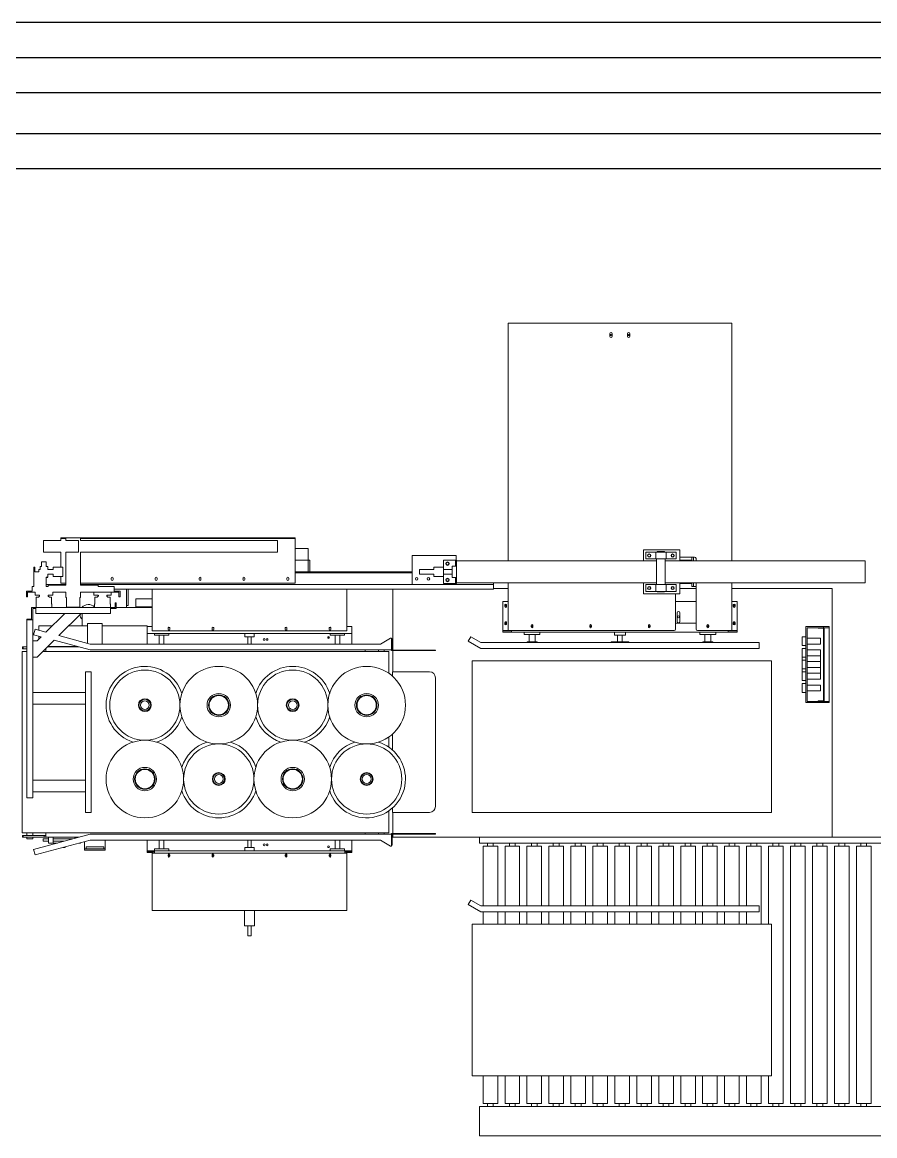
# Model space of a CAD drawing. Header units: inches. Extents: x -26985 to 86262, y -10753 to 149570.
# Drawn here: x 5289 to 8200, y 135852 to 139657 of the extents above; entities that cross this region are included whole.
import ezdxf

# ---------------------------------------------------------------- set-up
doc = ezdxf.new("R2010")
doc.units = ezdxf.units.IN
doc.header["$MEASUREMENT"] = 0

msp = doc.modelspace()

# ---------------------------------------------------------------- linework, layer by layer
at = {"color": 0, "linetype": 'Continuous', "lineweight": -3}
for p, q in [((-9688.6, 139656.9), (73931.4, 139656.9)), ((-9568.6, 139416.9), (73931.4, 139416.9)), ((-9568.6, 139276.9), (73931.4, 139276.9))]:
    msp.add_line(p, q, dxfattribs=at)
at = {"color": 1, "linetype": 'Continuous', "lineweight": -3}
for p, q in [((-9568.6, 139536.9), (73931.4, 139536.9)), ((-9568.6, 139156.9), (73931.4, 139156.9))]:
    msp.add_line(p, q, dxfattribs=at)
at = {"color": 0, "linetype": 'Continuous', "lineweight": 0}
for p, q in [((6948.4, 138628.3), (6948.4, 137816.8)), ((6948.4, 138628.3), (7712.4, 138628.3)), ((7712.4, 137816.8), (7712.4, 138628.3)), ((7296.4, 138583.3), (7296.4, 138593.3)), ((7304.4, 138593.3), (7304.4, 138583.3)), ((7356.4, 138583.3), (7356.4, 138593.3)), ((7364.4, 138593.3), (7364.4, 138583.3)), ((5361.4, 137886.3), (5361.4, 137846.3)), ((5421.4, 137886.3), (5361.4, 137886.3)), ((5421.4, 137895.3), (5438.4, 137895.3)), ((5421.4, 137895.3), (5421.4, 137893.3)), ((5421.4, 137893.3), (5438.4, 137893.3)), ((5421.4, 137886.3), (5421.4, 137893.3)), ((5438.4, 137886.3), (5438.4, 137895.3)), ((5438.4, 137895.3), (5488.4, 137895.3)), ((5481.4, 137886.3), (5438.4, 137886.3)), ((5481.4, 137846.3), (5481.4, 137886.3)), ((5488.4, 137895.3), (5488.4, 137886.3)), ((5488.4, 137895.3), (6221.4, 137895.3)), ((5488.4, 137893.3), (6221.4, 137893.3)), ((6161.4, 137886.3), (5488.4, 137886.3)), ((6161.4, 137846.3), (6161.4, 137886.3)), ((6221.4, 137893.3), (6221.4, 137895.3)), ((6221.4, 137893.3), (6221.4, 137740.3)), ((5421.4, 137846.3), (5361.4, 137846.3)), ((5421.4, 137795.3), (5421.4, 137846.3)), ((5438.4, 137733), (5438.4, 137846.3)), ((5481.4, 137846.3), (5438.4, 137846.3)), ((6161.4, 137846.3), (5488.4, 137846.3)), ((5488.4, 137846.3), (5488.4, 137733)), ((6265.4, 137859.3), (6221.4, 137859.3)), ((6265.4, 137859.3), (6265.4, 137819.3)), ((7410.4, 137816.8), (7410.4, 137854.3)), ((7410.4, 137854.3), (7535.4, 137854.3)), ((7418.9, 137823.3), (7418.9, 137846.3)), ((7418.9, 137846.3), (7452.9, 137846.3)), ((7452.9, 137846.3), (7487.9, 137846.3)), ((7452.9, 137846.3), (7452.9, 137823.3)), ((7457.9, 137848.3), (7482.9, 137848.3)), ((7457.9, 137848.3), (7457.9, 137846.3)), ((7482.9, 137848.3), (7482.9, 137846.3)), ((7487.9, 137846.3), (7521.9, 137846.3)), ((7487.9, 137846.3), (7487.9, 137823.3)), ((7521.9, 137846.3), (7521.9, 137823.3)), ((7535.4, 137816.8), (7535.4, 137854.3)), ((5355.4, 137813.3), (5371.4, 137813.3)), ((5355.4, 137797.3), (5355.4, 137813.3)), ((5371.4, 137797.3), (5371.4, 137813.3)), ((6221.4, 137819.3), (6265.4, 137819.3)), ((6265.4, 137819.3), (6265.4, 137779.3)), ((6271.4, 137819.3), (6265.4, 137819.3)), ((6271.4, 137819.3), (6271.4, 137779.3)), ((6621.4, 137735.3), (6621.4, 137835.3)), ((6621.4, 137835.3), (6771.4, 137835.3)), ((6728.4, 137819.3), (6769.4, 137819.3)), ((6728.4, 137787.3), (6728.4, 137819.3)), ((6769.4, 137819.3), (6772.4, 137819.3)), ((6769.4, 137819.3), (6769.4, 137798.3)), ((6771.4, 137835.3), (6771.4, 137819.3)), ((6772.4, 137816.8), (6772.4, 137819.3)), ((6772.4, 137816.8), (7455.4, 137816.8)), ((6772.4, 137816.8), (6772.4, 137741.8)), ((7452.9, 137823.3), (7418.9, 137823.3)), ((7452.9, 137823.3), (7455.4, 137823.3)), ((7455.4, 137823.3), (7485.4, 137823.3)), ((7455.4, 137735.3), (7455.4, 137823.3)), ((7485.4, 137823.3), (7485.4, 137735.3)), ((7485.4, 137823.3), (7487.9, 137823.3)), ((7485.4, 137816.8), (8168.4, 137816.8)), ((7521.9, 137823.3), (7487.9, 137823.3)), ((7535.4, 137829.3), (7585.4, 137829.3)), ((7535.4, 137819.3), (7575.4, 137819.3)), ((7575.4, 137819.3), (7575.4, 137829.3)), ((7575.4, 137819.3), (7575.4, 137816.8)), ((7581.4, 137829.3), (7581.4, 137819.3)), ((7581.4, 137816.8), (7581.4, 137819.3)), ((7590.4, 137824.3), (7590.4, 137816.8)), ((8168.4, 137741.8), (8168.4, 137816.8)), ((5328.4, 137795.3), (5332.4, 137795.3)), ((5328.4, 137795.3), (5328.4, 137775.3)), ((5328.4, 137775.3), (5328.4, 137735.3)), ((5332.4, 137795.3), (5332.4, 137779.3)), ((5332.4, 137779.3), (5345.4, 137779.3)), ((5350.4, 137787.3), (5345.4, 137787.3)), ((5345.4, 137779.3), (5345.4, 137787.3)), ((5350.4, 137797.3), (5355.4, 137797.3)), ((5350.4, 137787.3), (5350.4, 137797.3)), ((5371.4, 137797.3), (5376.4, 137797.3)), ((5376.4, 137787.3), (5376.4, 137797.3)), ((5395.4, 137787.3), (5376.4, 137787.3)), ((5376.4, 137761.3), (5376.4, 137771.3)), ((5376.4, 137771.3), (5395.4, 137771.3)), ((5395.4, 137787.3), (5395.4, 137795.3)), ((5427.4, 137795.3), (5395.4, 137795.3)), ((5395.4, 137763.3), (5395.4, 137771.3)), ((5427.4, 137795.3), (5427.4, 137779.3)), ((5427.4, 137779.3), (5427.4, 137763.3)), ((6265.4, 137779.3), (6221.4, 137779.3)), ((6221.4, 137779.3), (6621.4, 137779.3)), ((6621.4, 137775.3), (6221.4, 137775.3)), ((6221.4, 137775.3), (6621.4, 137775.3)), ((6695.4, 137787.3), (6645.4, 137787.3)), ((6645.4, 137771.3), (6645.4, 137787.3)), ((6645.4, 137771.3), (6695.4, 137771.3)), ((6695.4, 137787.3), (6695.4, 137795.3)), ((6727.4, 137795.3), (6695.4, 137795.3)), ((6695.4, 137763.3), (6695.4, 137771.3)), ((6727.4, 137795.3), (6727.4, 137779.3)), ((6757.4, 137787.3), (6727.4, 137787.3)), ((6727.4, 137779.3), (6727.4, 137763.3)), ((6757.4, 137771.3), (6727.4, 137771.3)), ((6728.4, 137739.3), (6728.4, 137771.3)), ((6757.4, 137779.3), (6757.4, 137798.3)), ((6772.4, 137798.3), (6757.4, 137798.3)), ((6757.4, 137760.3), (6757.4, 137779.3)), ((5323.4, 137713.3), (5323.4, 137729.3)), ((5323.4, 137729.3), (5328.4, 137729.3)), ((5328.4, 137735.3), (5328.4, 137729.3)), ((5371.4, 137729.3), (5371.4, 137761.3)), ((5371.4, 137735.3), (5438.4, 137735.3)), ((5371.4, 137729.3), (5377.7, 137729.3)), ((5377.7, 137733), (5438.4, 137733)), ((5377.7, 137733), (5377.7, 137729.3)), ((5427.4, 137763.3), (5395.4, 137763.3)), ((5421.4, 137740.3), (5421.4, 137763.3)), ((5438.4, 137740.3), (5421.4, 137740.3)), ((6221.4, 137740.3), (5488.4, 137740.3)), ((5488.4, 137735.3), (6621.4, 137735.3)), ((5488.4, 137733), (5549.1, 137733)), ((5549.1, 137729.3), (5549.1, 137733)), ((5549.1, 137729.3), (5603.4, 137729.3)), ((5593.2, 137752.8), (5593.2, 137757.8)), ((5599.7, 137757.8), (5599.7, 137752.8)), ((5603.4, 137729.3), (5603.4, 137709.3)), ((5743.2, 137752.8), (5743.2, 137757.8)), ((5749.7, 137757.8), (5749.7, 137752.8)), ((5893.2, 137752.8), (5893.2, 137757.8)), ((5899.7, 137757.8), (5899.7, 137752.8)), ((6043.2, 137752.8), (6043.2, 137757.8)), ((6049.7, 137757.8), (6049.7, 137752.8)), ((6193.2, 137752.8), (6193.2, 137757.8)), ((6199.7, 137757.8), (6199.7, 137752.8)), ((6771.4, 137735.3), (6621.4, 137735.3)), ((6727.4, 137763.3), (6695.4, 137763.3)), ((6769.4, 137739.3), (6728.4, 137739.3)), ((6772.4, 137760.3), (6757.4, 137760.3)), ((6769.4, 137760.3), (6769.4, 137739.3)), ((6769.4, 137739.3), (6772.4, 137739.3)), ((6771.4, 137739.3), (6771.4, 137735.3)), ((6771.4, 137735.3), (6898.4, 137735.3)), ((6772.4, 137741.8), (7455.4, 137741.8)), ((6772.4, 137739.3), (6772.4, 137741.8)), ((6898.4, 137735.3), (6898.4, 137741.8)), ((6898.4, 137735.3), (6898.4, 137720.3)), ((6948.4, 137741.8), (6948.4, 137578.3)), ((7410.4, 137704.3), (7410.4, 137741.8)), ((7418.9, 137712.3), (7418.9, 137735.3)), ((7418.9, 137735.3), (7452.9, 137735.3)), ((7452.9, 137735.3), (7455.4, 137735.3)), ((7452.9, 137735.3), (7452.9, 137712.3)), ((7455.4, 137735.3), (7485.4, 137735.3)), ((7485.4, 137741.8), (8168.4, 137741.8)), ((7485.4, 137735.3), (7487.9, 137735.3)), ((7487.9, 137735.3), (7521.9, 137735.3)), ((7487.9, 137735.3), (7487.9, 137712.3)), ((7521.9, 137735.3), (7521.9, 137712.3)), ((7535.4, 137704.3), (7535.4, 137741.8)), ((7575.4, 137739.3), (7535.4, 137739.3)), ((7575.4, 137741.8), (7575.4, 137739.3)), ((7575.4, 137729.3), (7575.4, 137739.3)), ((7575.4, 137729.3), (7581.4, 137729.3)), ((7581.4, 137739.3), (7581.4, 137741.8)), ((7581.4, 137739.3), (7581.4, 137729.3)), ((7590.4, 137729.3), (7581.4, 137729.3)), ((7590.4, 137741.8), (7590.4, 137583.3)), ((7712.4, 137578.3), (7712.4, 137741.8)), ((5303.4, 137713.3), (5323.4, 137713.3)), ((5303.4, 137713.3), (5303.4, 137693.3)), ((5307.4, 137693.3), (5303.4, 137693.3)), ((5307.4, 137709.3), (5323.4, 137709.3)), ((5307.4, 137709.3), (5307.4, 137693.3)), ((5323.4, 137709.3), (5333.4, 137709.3)), ((5333.4, 137709.3), (5333.4, 137699.3)), ((5348.4, 137699.3), (5333.4, 137699.3)), ((5337.4, 137669.3), (5337.4, 137692.3)), ((5337.4, 137692.3), (5344.9, 137692.3)), ((5344.9, 137692.3), (5348.4, 137695.8)), ((5348.4, 137699.3), (5348.4, 137695.8)), ((5378.4, 137699.3), (5378.4, 137695.8)), ((5393.4, 137699.3), (5378.4, 137699.3)), ((5378.4, 137695.8), (5381.9, 137692.3)), ((5381.9, 137692.3), (5389.4, 137692.3)), ((5389.4, 137692.3), (5389.4, 137669.3)), ((5393.4, 137709.3), (5393.4, 137699.3)), ((5393.4, 137709.3), (5438.4, 137709.3)), ((5438.4, 137709.3), (5438.4, 137706.3)), ((5438.4, 137691.3), (5438.4, 137706.3)), ((5440.9, 137691.3), (5438.4, 137691.3)), ((5440.9, 137691.3), (5440.9, 137658.8)), ((5488.4, 137691.3), (5485.9, 137691.3)), ((5485.9, 137658.8), (5485.9, 137691.3)), ((5488.4, 137709.3), (5488.4, 137706.3)), ((5488.4, 137709.3), (5603.4, 137709.3)), ((5488.4, 137706.3), (5488.4, 137691.3)), ((5533.4, 137709.3), (5533.4, 137699.3)), ((5548.4, 137699.3), (5533.4, 137699.3)), ((5537.4, 137669.3), (5537.4, 137692.3)), ((5537.4, 137692.3), (5544.9, 137692.3)), ((5544.9, 137692.3), (5548.4, 137695.8)), ((5593.4, 137699.3), (5578.4, 137699.3)), ((5578.4, 137695.8), (5581.9, 137692.3)), ((5581.9, 137692.3), (5589.4, 137692.3)), ((5589.4, 137692.3), (5589.4, 137669.3)), ((5593.4, 137709.3), (5593.4, 137699.3)), ((6898.4, 137720.3), (5603.4, 137720.3)), ((5623.4, 137713.3), (5603.4, 137713.3)), ((5619.4, 137709.3), (5603.4, 137709.3)), ((5619.4, 137693.3), (5619.4, 137709.3)), ((5623.4, 137693.3), (5619.4, 137693.3)), ((5623.4, 137693.3), (5623.4, 137713.3)), ((5645.4, 137720.3), (5645.4, 137664.3)), ((5651.4, 137664.3), (5651.4, 137720.3)), ((5733.4, 137577.3), (5733.4, 137720.3)), ((6397.4, 137577.3), (6397.4, 137720.3)), ((6555.4, 137720.3), (6555.4, 137511.8)), ((6948.4, 137722.3), (6898.4, 137722.3)), ((7410.4, 137704.3), (7535.4, 137704.3)), ((7452.9, 137712.3), (7418.9, 137712.3)), ((7452.9, 137712.3), (7487.9, 137712.3)), ((7457.9, 137712.3), (7457.9, 137710.3)), ((7482.9, 137710.3), (7457.9, 137710.3)), ((7482.9, 137712.3), (7482.9, 137710.3)), ((7521.9, 137712.3), (7487.9, 137712.3)), ((7520.4, 137583.3), (7520.4, 137704.3)), ((7590.4, 137722.3), (7535.4, 137722.3)), ((8055.4, 137722.3), (7712.4, 137722.3)), ((8055.4, 136872.3), (8055.4, 137722.3)), ((5321.4, 137657.3), (5335.4, 137657.3)), ((5321.4, 137657.3), (5321.4, 137615.4)), ((5325.4, 137615.4), (5325.4, 137653.3)), ((5325.4, 137653.3), (5335.4, 137653.3)), ((5335.4, 137657.3), (5335.4, 137637.3)), ((5590.4, 137657.3), (5335.4, 137657.3)), ((5336.4, 137668.3), (5337.4, 137669.3)), ((5336.4, 137657.3), (5336.4, 137668.3)), ((5389.4, 137669.3), (5390.4, 137668.3)), ((5390.4, 137668.3), (5390.4, 137657.3)), ((5485.9, 137658.8), (5440.9, 137658.8)), ((5441.9, 137657.3), (5441.9, 137658.8)), ((5484.9, 137657.3), (5484.9, 137658.8)), ((5536.4, 137668.3), (5537.4, 137669.3)), ((5536.4, 137657.3), (5536.4, 137668.3)), ((5589.4, 137669.3), (5590.4, 137668.3)), ((5590.4, 137668.3), (5590.4, 137657.3)), ((5590.4, 137657.3), (5590.4, 137637.3)), ((5590.4, 137657.3), (5606.4, 137657.3)), ((5590.4, 137653.3), (5610.4, 137653.3)), ((5610.4, 137673.3), (5606.4, 137673.3)), ((5606.4, 137673.3), (5606.4, 137657.3)), ((5610.4, 137653.3), (5610.4, 137673.3)), ((5645.4, 137657.3), (5610.4, 137657.3)), ((5651.4, 137664.3), (5645.4, 137664.3)), ((5645.4, 137657.3), (5645.4, 137664.3)), ((5645.4, 137657.3), (5650.4, 137657.3)), ((5733.4, 137657.3), (5645.4, 137657.3)), ((5650.4, 137657.3), (5655.4, 137657.3)), ((5660.4, 137657.3), (5655.4, 137657.3)), ((5733.4, 137657.3), (5660.4, 137657.3)), ((5677.4, 137659.3), (5677.4, 137686.3)), ((5733.4, 137686.3), (5677.4, 137686.3)), ((5733.4, 137659.3), (5677.4, 137659.3)), ((6930.4, 137578.3), (6930.4, 137678.3)), ((6930.4, 137678.3), (6948.4, 137678.3)), ((6937.4, 137660.8), (6937.4, 137665.8)), ((6943.4, 137665.8), (6943.4, 137660.8)), ((7520.4, 137678.3), (7590.4, 137678.3)), ((7712.4, 137678.3), (7730.4, 137678.3)), ((7717.4, 137660.8), (7717.4, 137665.8)), ((7723.4, 137665.8), (7723.4, 137660.8)), ((7730.4, 137678.3), (7730.4, 137578.3)), ((5305.4, 137615.4), (5305.4, 137617)), ((5321.4, 137617), (5305.4, 137617)), ((5305.4, 137615.4), (5305.4, 137007.3)), ((5305.4, 137615.4), (5321.4, 137615.4)), ((5321.4, 137615.4), (5325.4, 137615.4)), ((5325.4, 137615.4), (5325.4, 137007.3)), ((5590.4, 137637.3), (5335.4, 137637.3)), ((5434.4, 137637.3), (5370, 137572.9)), ((5414.2, 137561.1), (5490.4, 137637.3)), ((5493.4, 137637.3), (5493.4, 137594.3)), ((7525.9, 137639.3), (7525.9, 137609.3)), ((7534.9, 137609.3), (7534.9, 137639.3)), ((5328.3, 137564.1), (5333.3, 137582.8)), ((5370, 137572.9), (5333.3, 137582.8)), ((5346.4, 137594.3), (5391.4, 137594.3)), ((5346.4, 137579.2), (5346.4, 137594.3)), ((5447.4, 137594.3), (5512.4, 137594.3)), ((5562.4, 137602.3), (5512.4, 137602.3)), ((5512.4, 137602.3), (5512.4, 137562.3)), ((5562.4, 137562.3), (5562.4, 137602.3)), ((5562.4, 137594.3), (5716.4, 137594.3)), ((5733.4, 137592.3), (5715.4, 137592.3)), ((5715.4, 137592.3), (5715.4, 137568.3)), ((5716.4, 137594.3), (5716.4, 137592.3)), ((6397.4, 137577.3), (5733.4, 137577.3)), ((5787.4, 137587.3), (5787.4, 137582.3)), ((5793.4, 137582.3), (5793.4, 137587.3)), ((5937.4, 137587.3), (5937.4, 137582.3)), ((5943.4, 137582.3), (5943.4, 137587.3)), ((6187.4, 137587.3), (6187.4, 137582.3)), ((6193.4, 137582.3), (6193.4, 137587.3)), ((6337.4, 137587.3), (6337.4, 137582.3)), ((6343.4, 137582.3), (6343.4, 137587.3)), ((6415.4, 137592.3), (6397.4, 137592.3)), ((6415.4, 137568.3), (6415.4, 137592.3)), ((6930.4, 137578.3), (6930.4, 137577.3)), ((6948.4, 137578.3), (6930.4, 137578.3)), ((6930.4, 137573.3), (6930.4, 137577.3)), ((6930.4, 137577.3), (6960.4, 137577.3)), ((6937.4, 137600.8), (6937.4, 137605.8)), ((6943.4, 137605.8), (6943.4, 137600.8)), ((6948.4, 137578.3), (7515.4, 137578.3)), ((6960.4, 137578.3), (6960.4, 137573.3)), ((7027.4, 137590.8), (7027.4, 137595.8)), ((7033.4, 137595.8), (7033.4, 137590.8)), ((7227.4, 137590.8), (7227.4, 137595.8)), ((7233.4, 137595.8), (7233.4, 137590.8)), ((7427.4, 137590.8), (7427.4, 137595.8)), ((7433.4, 137595.8), (7433.4, 137590.8)), ((7590.4, 137603.3), (7520.4, 137603.3)), ((7595.4, 137578.3), (7712.4, 137578.3)), ((7627.4, 137590.8), (7627.4, 137595.8)), ((7633.4, 137595.8), (7633.4, 137590.8)), ((7700.4, 137573.3), (7700.4, 137578.3)), ((7700.4, 137577.3), (7730.4, 137577.3)), ((7730.4, 137578.3), (7712.4, 137578.3)), ((7717.4, 137600.8), (7717.4, 137605.8)), ((7723.4, 137605.8), (7723.4, 137600.8)), ((7730.4, 137578.3), (7730.4, 137577.3)), ((7730.4, 137577.3), (7730.4, 137573.3)), ((7965.4, 137592.3), (7965.4, 137332.3)), ((7965.4, 137592.3), (8025.4, 137592.3)), ((8025.4, 137588.3), (7969.4, 137588.3)), ((7969.4, 137336.3), (7969.4, 137588.3)), ((8007.4, 137586.3), (8007.4, 137588.3)), ((8027.4, 137588.3), (8007.4, 137588.3)), ((8025.4, 137586.3), (8007.4, 137586.3)), ((8026.9, 137592.3), (8025.4, 137592.3)), ((8025.4, 137592.3), (8025.4, 137588.3)), ((8025.4, 137588.3), (8026.9, 137588.3)), ((8025.4, 137586.3), (8025.4, 137338.3)), ((8044, 137592.3), (8026.9, 137592.3)), ((8044, 137588.3), (8026.9, 137588.3)), ((8027.4, 137588.3), (8027.4, 137336.3)), ((8044, 137592.3), (8045.4, 137592.3)), ((8045.4, 137588.3), (8044, 137588.3)), ((8045.4, 137588.3), (8045.4, 137592.3)), ((8045.4, 137588.3), (8045.4, 137336.3)), ((5340.4, 137543.3), (5325.4, 137543.3)), ((5354.2, 137557.1), (5328.3, 137564.1)), ((5354.2, 137557.1), (5340.4, 137543.3)), ((5340.4, 137487.3), (5398.4, 137545.3)), ((5346.4, 137549.3), (5346.4, 137559.2)), ((5521.4, 137512.3), (5398.4, 137545.3)), ((5521.4, 137532.3), (5414.2, 137561.1)), ((5512.4, 137534.7), (5512.4, 137562.3)), ((5562.4, 137562.3), (5562.4, 137532.3)), ((6415.4, 137568.3), (5715.4, 137568.3)), ((5715.4, 137532.3), (5715.4, 137568.3)), ((5741.4, 137568.3), (5741.4, 137562.3)), ((5741.4, 137562.3), (5789.4, 137562.3)), ((5757.4, 137562.3), (5757.4, 137532.3)), ((5773.4, 137562.3), (5773.4, 137532.3)), ((5789.4, 137568.3), (5789.4, 137562.3)), ((6049.4, 137568.3), (6049.4, 137557.3)), ((6081.4, 137557.3), (6049.4, 137557.3)), ((6059.4, 137557.3), (6059.4, 137532.3)), ((6071.4, 137557.3), (6071.4, 137532.3)), ((6081.4, 137568.3), (6081.4, 137557.3)), ((6332.9, 137556.5), (6332.9, 137553.2)), ((6335.4, 137557.8), (6335.4, 137551.8)), ((6337.4, 137552.6), (6337.4, 137557.1)), ((6341.4, 137568.3), (6341.4, 137562.3)), ((6341.4, 137562.3), (6389.4, 137562.3)), ((6357.4, 137562.3), (6357.4, 137532.3)), ((6373.4, 137562.3), (6373.4, 137532.3)), ((6389.4, 137568.3), (6389.4, 137562.3)), ((6415.4, 137532.3), (6415.4, 137568.3)), ((6512.8, 137532.3), (6547.4, 137552.3)), ((6550.4, 137552.3), (6547.4, 137552.3)), ((6550.4, 137549.8), (6550.4, 137552.3)), ((6550.4, 137549.8), (6552.4, 137549.8)), ((6550.4, 137549.8), (6550.4, 137509.8)), ((6552.4, 137511.8), (6552.4, 137549.8)), ((6820.8, 137557.3), (6812.1, 137542.3)), ((6812.1, 137542.3), (6855.4, 137517.3)), ((6820.8, 137557.3), (6855.4, 137537.3)), ((7805.4, 137537.3), (6855.4, 137537.3)), ((6960.4, 137573.3), (6930.4, 137573.3)), ((7700.4, 137573.3), (6960.4, 137573.3)), ((7003.4, 137573.3), (7003.4, 137565.3)), ((7057.4, 137565.3), (7003.4, 137565.3)), ((7013.4, 137540.3), (7047.4, 137540.3)), ((7013.4, 137537.3), (7013.4, 137540.3)), ((7020.4, 137565.3), (7020.4, 137540.3)), ((7040.4, 137565.3), (7040.4, 137540.3)), ((7047.4, 137537.3), (7047.4, 137540.3)), ((7057.4, 137573.3), (7057.4, 137565.3)), ((7300.4, 137537.3), (7300.4, 137540.3)), ((7300.4, 137540.3), (7360.4, 137540.3)), ((7311.4, 137562.3), (7311.4, 137573.3)), ((7349.4, 137562.3), (7311.4, 137562.3)), ((7322.4, 137540.3), (7322.4, 137562.3)), ((7338.4, 137540.3), (7338.4, 137562.3)), ((7349.4, 137562.3), (7349.4, 137573.3)), ((7360.4, 137540.3), (7360.4, 137537.3)), ((7603.4, 137573.3), (7603.4, 137565.3)), ((7657.4, 137565.3), (7603.4, 137565.3)), ((7613.4, 137540.3), (7647.4, 137540.3)), ((7613.4, 137537.3), (7613.4, 137540.3)), ((7620.4, 137565.3), (7620.4, 137540.3)), ((7640.4, 137565.3), (7640.4, 137540.3)), ((7647.4, 137537.3), (7647.4, 137540.3)), ((7657.4, 137573.3), (7657.4, 137565.3)), ((7730.4, 137573.3), (7700.4, 137573.3)), ((7805.4, 137517.3), (7805.4, 137537.3)), ((7952.4, 137527.3), (7952.4, 137557.3)), ((7965.4, 137557.3), (7952.4, 137557.3)), ((8015.4, 137552.3), (7969.4, 137552.3)), ((8015.4, 137532.3), (8015.4, 137552.3)), ((5289.4, 137507.3), (5305.4, 137507.3)), ((5289.4, 137507.3), (5289.4, 136887.3)), ((5292.8, 137522.3), (5290.4, 137522.3)), ((5290.4, 137522.3), (5290.4, 137516.3)), ((5292.8, 137516.3), (5290.4, 137516.3)), ((5305.4, 137522.3), (5292.8, 137522.3)), ((5292.8, 137522.3), (5292.8, 137516.3)), ((5292.8, 137516.3), (5305.4, 137516.3)), ((6515.4, 137507.3), (5360.4, 137507.3)), ((5370.4, 137516.3), (5369.4, 137516.3)), ((5370.4, 137517.3), (5370.4, 137507.3)), ((5484.1, 137522.3), (5375.4, 137522.3)), ((5476.7, 137524.3), (5377.4, 137524.3)), ((5379.4, 137524.3), (5379.4, 137522.3)), ((5395.4, 137524.3), (5395.4, 137522.3)), ((5468.4, 137522.3), (5468.4, 137524.3)), ((5521.4, 137532.3), (6512.8, 137532.3)), ((5521.4, 137512.3), (6550.4, 137512.3)), ((6460.4, 137507.3), (6460.4, 137512.3)), ((6505.4, 137507.3), (6505.4, 137512.3)), ((6515.4, 137507.3), (6541.4, 137507.3)), ((6525.4, 137507.3), (6525.4, 137512.3)), ((6541.4, 137507.3), (6541.4, 137432.1)), ((6550.4, 137509.8), (6650.4, 137509.8)), ((6650.4, 137511.8), (6552.4, 137511.8)), ((6555.4, 137509.8), (6555.4, 137437.3)), ((6700.4, 137511.8), (6650.4, 137511.8)), ((6650.4, 137509.8), (6700.4, 137509.8)), ((6700.4, 137511.8), (6700.4, 137509.8)), ((7805.4, 137517.3), (6855.4, 137517.3)), ((7965.4, 137527.3), (7952.4, 137527.3)), ((7952.4, 137487.3), (7952.4, 137517.3)), ((7965.4, 137517.3), (7952.4, 137517.3)), ((8015.4, 137532.3), (7969.4, 137532.3)), ((8015.4, 137512.3), (7969.4, 137512.3)), ((8015.4, 137492.3), (8015.4, 137512.3)), ((5325.4, 137487.3), (5340.4, 137487.3)), ((6825.4, 137474.8), (7847.9, 137474.8)), ((6825.4, 136957.3), (6825.4, 137474.8)), ((7847.9, 137474.8), (7847.9, 136957.3)), ((7952.4, 137477.3), (7952.4, 137487.3)), ((7965.4, 137487.3), (7952.4, 137487.3)), ((7952.4, 137447.3), (7952.4, 137477.3)), ((7965.4, 137477.3), (7952.4, 137477.3)), ((8015.4, 137492.3), (7969.4, 137492.3)), ((8015.4, 137472.3), (7969.4, 137472.3)), ((8015.4, 137472.3), (8015.4, 137492.3)), ((8015.4, 137452.3), (8015.4, 137472.3)), ((5524.4, 137437.3), (5505.4, 137437.3)), ((5505.4, 136957.3), (5505.4, 137437.3)), ((5524.4, 136957.3), (5524.4, 137437.3)), ((6553.4, 137437.3), (6553.4, 137422.6)), ((6553.4, 137437.3), (6680.4, 137437.3)), ((7952.4, 137437.3), (7952.4, 137447.3)), ((7965.4, 137447.3), (7952.4, 137447.3)), ((7952.4, 137407.3), (7952.4, 137437.3)), ((7965.4, 137437.3), (7952.4, 137437.3)), ((8015.4, 137452.3), (7969.4, 137452.3)), ((8015.4, 137432.3), (7969.4, 137432.3)), ((8015.4, 137432.3), (8015.4, 137452.3)), ((8015.4, 137412.3), (8015.4, 137432.3)), ((6700.4, 136977.3), (6700.4, 137417.3)), ((7965.4, 137407.3), (7952.4, 137407.3)), ((7952.4, 137367.3), (7952.4, 137397.3)), ((7965.4, 137397.3), (7952.4, 137397.3)), ((8015.4, 137412.3), (7969.4, 137412.3)), ((8015.4, 137392.3), (7969.4, 137392.3)), ((8015.4, 137372.3), (8015.4, 137392.3)), ((5325.4, 137367.3), (5505.4, 137367.3)), ((7965.4, 137367.3), (7952.4, 137367.3)), ((8015.4, 137372.3), (7969.4, 137372.3)), ((5325.4, 137327.3), (5505.4, 137327.3)), ((7965.4, 137332.3), (8025.4, 137332.3)), ((7969.4, 137336.3), (8025.4, 137336.3)), ((8025.4, 137338.3), (8007.4, 137338.3)), ((8007.4, 137336.3), (8007.4, 137338.3)), ((8027.4, 137336.3), (8007.4, 137336.3)), ((8025.4, 137336.3), (8025.4, 137332.3)), ((8025.4, 137332.3), (8026.9, 137332.3)), ((8044, 137332.3), (8026.9, 137332.3)), ((8044, 137336.3), (8027.4, 137336.3)), ((8044, 137336.3), (8045.4, 137336.3)), ((8045.4, 137332.3), (8044, 137332.3)), ((8045.4, 137332.3), (8045.4, 137336.3)), ((6541.4, 137215), (6541.4, 137179.6)), ((6553.4, 137224.5), (6553.4, 137170.1)), ((5325.4, 137067.3), (5505.4, 137067.3)), ((5325.4, 137007.3), (5305.4, 137007.3)), ((5325.4, 137027.3), (5505.4, 137027.3)), ((6553.4, 136972), (6553.4, 136957.3)), ((5524.4, 136957.3), (5505.4, 136957.3)), ((6541.4, 136962.5), (6541.4, 136887.3)), ((6553.4, 136957.3), (6680.4, 136957.3)), ((6555.4, 136957.3), (6555.4, 136884.8)), ((6825.4, 136957.3), (7847.9, 136957.3)), ((5315.4, 136887.3), (5289.4, 136887.3)), ((5290.4, 136878.3), (5292.8, 136878.3)), ((5290.4, 136872.3), (5290.4, 136878.3)), ((5292.8, 136872.3), (5290.4, 136872.3)), ((5315.4, 136878.3), (5292.8, 136878.3)), ((5292.8, 136872.3), (5292.8, 136878.3)), ((5292.8, 136872.3), (5315.4, 136872.3)), ((5305.4, 136878.3), (5305.4, 136887.3)), ((5305.4, 136867.3), (5305.4, 136872.3)), ((5325.4, 136867.3), (5305.4, 136867.3)), ((5315.4, 136887.3), (6515.4, 136887.3)), ((5315.4, 136878.3), (5364.4, 136878.3)), ((5364.4, 136872.3), (5315.4, 136872.3)), ((5325.4, 136878.3), (5325.4, 136887.3)), ((5325.4, 136867.3), (5325.4, 136872.3)), ((5521.4, 136882.3), (5328.3, 136830.6)), ((5521.4, 136862.3), (5333.3, 136811.9)), ((5360.4, 136858.3), (5360.4, 136866.3)), ((5379.4, 136866.3), (5360.4, 136866.3)), ((5379.4, 136858.3), (5360.4, 136858.3)), ((5364.4, 136878.3), (5370.4, 136878.3)), ((5364.4, 136872.3), (5364.4, 136878.3)), ((5364.4, 136872.3), (5370.4, 136872.3)), ((5370.4, 136887.3), (5370.4, 136872.3)), ((5370.4, 136872.3), (5484.1, 136872.3)), ((5379.4, 136852.3), (5379.4, 136872.3)), ((5379.4, 136852.3), (5395.4, 136852.3)), ((5395.4, 136852.3), (5395.4, 136872.3)), ((5461.7, 136866.3), (5395.4, 136866.3)), ((5431.9, 136858.3), (5395.4, 136858.3)), ((5395.4, 136852.3), (5409.5, 136852.3)), ((5468.4, 136868.1), (5468.4, 136872.3)), ((5488.4, 136852.3), (5484.1, 136852.3)), ((5488.4, 136852.3), (5488.4, 136853.5)), ((5502.4, 136857.2), (5502.4, 136832.3)), ((5521.4, 136882.3), (6550.4, 136882.3)), ((5521.4, 136862.3), (6512.8, 136862.3)), ((5572.4, 136832.3), (5572.4, 136862.3)), ((5715.4, 136862.3), (5715.4, 136826.3)), ((5757.4, 136862.3), (5757.4, 136832.3)), ((5773.4, 136862.3), (5773.4, 136832.3)), ((6059.4, 136862.3), (6059.4, 136837.3)), ((6071.4, 136862.3), (6071.4, 136837.3)), ((6357.4, 136862.3), (6357.4, 136832.3)), ((6373.4, 136862.3), (6373.4, 136832.3)), ((6415.4, 136862.3), (6415.4, 136826.3)), ((6460.4, 136882.3), (6460.4, 136887.3)), ((6505.4, 136882.3), (6505.4, 136887.3)), ((6512.8, 136862.3), (6547.4, 136842.3)), ((6541.4, 136887.3), (6515.4, 136887.3)), ((6525.4, 136882.3), (6525.4, 136887.3)), ((6550.4, 136884.8), (6650.4, 136884.8)), ((6550.4, 136844.8), (6550.4, 136884.8)), ((6650.4, 136882.8), (6552.4, 136882.8)), ((6552.4, 136882.8), (6552.4, 136844.8)), ((6555.4, 136882.8), (6555.4, 136872.3)), ((8055.4, 136872.3), (6555.4, 136872.3)), ((6650.4, 136884.8), (6700.4, 136884.8)), ((6700.4, 136882.8), (6650.4, 136882.8)), ((6700.4, 136882.8), (6700.4, 136884.8)), ((6850.4, 136872.3), (6850.4, 136852.3)), ((9850.4, 136872.3), (6850.4, 136872.3)), ((6850.4, 136852.3), (9850.4, 136852.3)), ((6877.9, 136842.3), (6877.9, 136852.3)), ((6897.9, 136842.3), (6897.9, 136852.3)), ((6952.9, 136842.3), (6952.9, 136852.3)), ((6972.9, 136842.3), (6972.9, 136852.3)), ((7027.9, 136842.3), (7027.9, 136852.3)), ((7047.9, 136842.3), (7047.9, 136852.3)), ((7102.9, 136842.3), (7102.9, 136852.3)), ((7122.9, 136842.3), (7122.9, 136852.3)), ((7177.9, 136842.3), (7177.9, 136852.3)), ((7197.9, 136842.3), (7197.9, 136852.3)), ((7252.9, 136842.3), (7252.9, 136852.3)), ((7272.9, 136842.3), (7272.9, 136852.3)), ((7327.9, 136842.3), (7327.9, 136852.3)), ((7347.9, 136842.3), (7347.9, 136852.3)), ((7402.9, 136842.3), (7402.9, 136852.3)), ((7422.9, 136842.3), (7422.9, 136852.3)), ((7477.9, 136842.3), (7477.9, 136852.3)), ((7497.9, 136842.3), (7497.9, 136852.3)), ((7552.9, 136842.3), (7552.9, 136852.3)), ((7572.9, 136842.3), (7572.9, 136852.3)), ((7627.9, 136842.3), (7627.9, 136852.3)), ((7647.9, 136842.3), (7647.9, 136852.3)), ((7702.9, 136842.3), (7702.9, 136852.3)), ((7722.9, 136842.3), (7722.9, 136852.3)), ((7777.9, 136842.3), (7777.9, 136852.3)), ((7797.9, 136842.3), (7797.9, 136852.3)), ((7852.9, 136842.3), (7852.9, 136852.3)), ((7872.9, 136842.3), (7872.9, 136852.3)), ((7927.9, 136842.3), (7927.9, 136852.3)), ((7947.9, 136842.3), (7947.9, 136852.3)), ((8002.9, 136842.3), (8002.9, 136852.3)), ((8022.9, 136842.3), (8022.9, 136852.3)), ((8077.9, 136842.3), (8077.9, 136852.3)), ((8097.9, 136842.3), (8097.9, 136852.3)), ((8152.9, 136842.3), (8152.9, 136852.3)), ((8172.9, 136842.3), (8172.9, 136852.3)), ((5328.3, 136830.6), (5333.3, 136811.9)), ((5435.4, 136837.3), (5428.1, 136837.3)), ((5435.4, 136837.3), (5435.4, 136839.3)), ((5502.4, 136828.3), (5502.4, 136832.3)), ((5572.4, 136832.3), (5502.4, 136832.3)), ((5502.4, 136828.3), (5572.4, 136828.3)), ((5507.4, 136832.3), (5507.4, 136839.8)), ((5507.4, 136839.8), (5567.4, 136839.8)), ((5567.4, 136832.3), (5567.4, 136839.8)), ((5572.4, 136832.3), (5572.4, 136828.3)), ((5715.4, 136822.3), (5715.4, 136826.3)), ((5715.4, 136826.3), (5740.4, 136826.3)), ((5740.4, 136822.3), (5715.4, 136822.3)), ((5715.4, 136822.3), (5735.4, 136822.3)), ((5715.4, 136822.3), (5715.4, 136820.3)), ((5715.4, 136820.3), (5733.4, 136820.3)), ((5733.4, 136817.3), (5733.4, 136820.3)), ((5733.4, 136817.3), (5733.4, 136622.3)), ((6397.4, 136817.3), (5733.4, 136817.3)), ((5735.4, 136822.3), (5735.4, 136817.3)), ((6390.4, 136826.3), (5740.4, 136826.3)), ((5740.4, 136826.3), (5740.4, 136817.3)), ((5741.4, 136832.3), (5789.4, 136832.3)), ((5741.4, 136832.3), (5741.4, 136826.3)), ((5789.4, 136832.3), (5789.4, 136826.3)), ((6081.4, 136837.3), (6049.4, 136837.3)), ((6049.4, 136837.3), (6049.4, 136826.3)), ((6081.4, 136837.3), (6081.4, 136826.3)), ((6341.4, 136832.3), (6389.4, 136832.3)), ((6341.4, 136832.3), (6341.4, 136826.3)), ((6389.4, 136832.3), (6389.4, 136826.3)), ((6390.4, 136826.3), (6415.4, 136826.3)), ((6390.4, 136817.3), (6390.4, 136826.3)), ((6415.4, 136822.3), (6390.4, 136822.3)), ((6395.4, 136822.3), (6415.4, 136822.3)), ((6395.4, 136817.3), (6395.4, 136822.3)), ((6397.4, 136820.3), (6397.4, 136817.3)), ((6415.4, 136820.3), (6397.4, 136820.3)), ((6397.4, 136817.3), (6397.4, 136622.3)), ((6415.4, 136826.3), (6415.4, 136822.3)), ((6415.4, 136822.3), (6415.4, 136820.3)), ((6550.4, 136842.3), (6547.4, 136842.3)), ((6550.4, 136844.8), (6550.4, 136842.3)), ((6550.4, 136844.8), (6552.4, 136844.8)), ((6862.9, 136842.3), (6912.9, 136842.3)), ((6862.9, 136637.3), (6862.9, 136842.3)), ((6912.9, 136637.3), (6912.9, 136842.3)), ((6937.9, 136842.3), (6987.9, 136842.3)), ((6937.9, 136637.3), (6937.9, 136842.3)), ((6987.9, 136637.3), (6987.9, 136842.3)), ((7012.9, 136842.3), (7062.9, 136842.3)), ((7012.9, 136637.3), (7012.9, 136842.3)), ((7062.9, 136637.3), (7062.9, 136842.3)), ((7087.9, 136842.3), (7137.9, 136842.3)), ((7087.9, 136637.3), (7087.9, 136842.3)), ((7137.9, 136637.3), (7137.9, 136842.3)), ((7162.9, 136842.3), (7212.9, 136842.3)), ((7162.9, 136637.3), (7162.9, 136842.3)), ((7212.9, 136637.3), (7212.9, 136842.3)), ((7237.9, 136842.3), (7287.9, 136842.3)), ((7237.9, 136637.3), (7237.9, 136842.3)), ((7287.9, 136637.3), (7287.9, 136842.3)), ((7312.9, 136842.3), (7362.9, 136842.3)), ((7312.9, 136637.3), (7312.9, 136842.3)), ((7362.9, 136637.3), (7362.9, 136842.3)), ((7387.9, 136842.3), (7437.9, 136842.3)), ((7387.9, 136637.3), (7387.9, 136842.3)), ((7437.9, 136637.3), (7437.9, 136842.3)), ((7462.9, 136842.3), (7512.9, 136842.3)), ((7462.9, 136637.3), (7462.9, 136842.3)), ((7512.9, 136637.3), (7512.9, 136842.3)), ((7537.9, 136842.3), (7587.9, 136842.3)), ((7537.9, 136637.3), (7537.9, 136842.3)), ((7587.9, 136637.3), (7587.9, 136842.3)), ((7612.9, 136842.3), (7662.9, 136842.3)), ((7612.9, 136637.3), (7612.9, 136842.3)), ((7662.9, 136637.3), (7662.9, 136842.3)), ((7687.9, 136842.3), (7737.9, 136842.3)), ((7687.9, 136637.3), (7687.9, 136842.3)), ((7737.9, 136637.3), (7737.9, 136842.3)), ((7762.9, 136842.3), (7812.9, 136842.3)), ((7762.9, 136637.3), (7762.9, 136842.3)), ((7812.9, 136574.8), (7812.9, 136842.3)), ((7837.9, 136842.3), (7887.9, 136842.3)), ((7837.9, 136574.8), (7837.9, 136842.3)), ((7887.9, 135962.3), (7887.9, 136842.3)), ((7912.9, 136842.3), (7962.9, 136842.3)), ((7912.9, 135962.3), (7912.9, 136842.3)), ((7962.9, 135962.3), (7962.9, 136842.3)), ((7987.9, 136842.3), (8037.9, 136842.3)), ((7987.9, 135962.3), (7987.9, 136842.3)), ((8037.9, 135962.3), (8037.9, 136842.3)), ((8062.9, 136842.3), (8112.9, 136842.3)), ((8062.9, 135962.3), (8062.9, 136842.3)), ((8112.9, 135962.3), (8112.9, 136842.3)), ((8137.9, 136842.3), (8187.9, 136842.3)), ((8137.9, 135962.3), (8137.9, 136842.3)), ((8187.9, 135962.3), (8187.9, 136842.3)), ((5787.4, 136807.3), (5787.4, 136812.3)), ((5793.4, 136812.3), (5793.4, 136807.3)), ((5937.4, 136807.3), (5937.4, 136812.3)), ((5943.4, 136812.3), (5943.4, 136807.3)), ((6187.4, 136807.3), (6187.4, 136812.3)), ((6193.4, 136812.3), (6193.4, 136807.3)), ((6337.4, 136807.3), (6337.4, 136812.3)), ((6343.4, 136812.3), (6343.4, 136807.3)), ((5733.4, 136622.3), (6397.4, 136622.3)), ((6047.9, 136622.3), (6047.9, 136569.3)), ((6082.9, 136622.3), (6082.9, 136569.3)), ((6820.8, 136657.3), (6812.1, 136642.3)), ((6812.1, 136642.3), (6855.4, 136617.3)), ((6820.8, 136657.3), (6855.4, 136637.3)), ((7805.4, 136637.3), (6855.4, 136637.3)), ((7805.4, 136617.3), (7805.4, 136637.3)), ((7805.4, 136617.3), (6855.4, 136617.3)), ((6862.9, 136574.8), (6862.9, 136617.3)), ((6912.9, 136574.8), (6912.9, 136617.3)), ((6937.9, 136574.8), (6937.9, 136617.3)), ((6987.9, 136574.8), (6987.9, 136617.3)), ((7012.9, 136574.8), (7012.9, 136617.3)), ((7062.9, 136574.8), (7062.9, 136617.3)), ((7087.9, 136574.8), (7087.9, 136617.3)), ((7137.9, 136574.8), (7137.9, 136617.3)), ((7162.9, 136574.8), (7162.9, 136617.3)), ((7212.9, 136574.8), (7212.9, 136617.3)), ((7237.9, 136574.8), (7237.9, 136617.3)), ((7287.9, 136574.8), (7287.9, 136617.3)), ((7312.9, 136574.8), (7312.9, 136617.3)), ((7362.9, 136574.8), (7362.9, 136617.3)), ((7387.9, 136574.8), (7387.9, 136617.3)), ((7437.9, 136574.8), (7437.9, 136617.3)), ((7462.9, 136574.8), (7462.9, 136617.3)), ((7512.9, 136574.8), (7512.9, 136617.3)), ((7537.9, 136574.8), (7537.9, 136617.3)), ((7587.9, 136574.8), (7587.9, 136617.3)), ((7612.9, 136574.8), (7612.9, 136617.3)), ((7662.9, 136574.8), (7662.9, 136617.3)), ((7687.9, 136574.8), (7687.9, 136617.3)), ((7737.9, 136574.8), (7737.9, 136617.3)), ((7762.9, 136574.8), (7762.9, 136617.3)), ((6082.9, 136569.3), (6047.9, 136569.3)), ((6059.4, 136535.3), (6059.4, 136569.3)), ((6071.4, 136535.3), (6071.4, 136569.3)), ((6825.4, 136574.8), (7847.9, 136574.8)), ((6825.4, 136057.3), (6825.4, 136574.8)), ((7847.9, 136574.8), (7847.9, 136057.3)), ((6059.4, 136535.3), (6071.4, 136535.3)), ((6825.4, 136057.3), (7847.9, 136057.3)), ((6862.9, 135962.3), (6862.9, 136057.3)), ((6912.9, 135962.3), (6912.9, 136057.3)), ((6937.9, 135962.3), (6937.9, 136057.3)), ((6987.9, 135962.3), (6987.9, 136057.3)), ((7012.9, 135962.3), (7012.9, 136057.3)), ((7062.9, 135962.3), (7062.9, 136057.3)), ((7087.9, 135962.3), (7087.9, 136057.3)), ((7137.9, 135962.3), (7137.9, 136057.3)), ((7162.9, 135962.3), (7162.9, 136057.3)), ((7212.9, 135962.3), (7212.9, 136057.3)), ((7237.9, 135962.3), (7237.9, 136057.3)), ((7287.9, 135962.3), (7287.9, 136057.3)), ((7312.9, 135962.3), (7312.9, 136057.3)), ((7362.9, 135962.3), (7362.9, 136057.3)), ((7387.9, 135962.3), (7387.9, 136057.3)), ((7437.9, 135962.3), (7437.9, 136057.3)), ((7462.9, 135962.3), (7462.9, 136057.3)), ((7512.9, 135962.3), (7512.9, 136057.3)), ((7537.9, 135962.3), (7537.9, 136057.3)), ((7587.9, 135962.3), (7587.9, 136057.3)), ((7612.9, 135962.3), (7612.9, 136057.3)), ((7662.9, 135962.3), (7662.9, 136057.3)), ((7687.9, 135962.3), (7687.9, 136057.3)), ((7737.9, 135962.3), (7737.9, 136057.3)), ((7762.9, 135962.3), (7762.9, 136057.3)), ((7812.9, 135962.3), (7812.9, 136057.3)), ((7837.9, 135962.3), (7837.9, 136057.3)), ((6850.4, 135952.3), (6850.4, 135852.3)), ((8627, 135952.3), (6850.4, 135952.3)), ((6912.9, 135962.3), (6862.9, 135962.3)), ((6877.9, 135952.3), (6877.9, 135962.3)), ((6897.9, 135952.3), (6897.9, 135962.3)), ((6987.9, 135962.3), (6937.9, 135962.3)), ((6952.9, 135952.3), (6952.9, 135962.3)), ((6972.9, 135952.3), (6972.9, 135962.3)), ((7062.9, 135962.3), (7012.9, 135962.3)), ((7027.9, 135952.3), (7027.9, 135962.3)), ((7047.9, 135952.3), (7047.9, 135962.3)), ((7137.9, 135962.3), (7087.9, 135962.3)), ((7102.9, 135952.3), (7102.9, 135962.3)), ((7122.9, 135952.3), (7122.9, 135962.3)), ((7212.9, 135962.3), (7162.9, 135962.3)), ((7177.9, 135952.3), (7177.9, 135962.3)), ((7197.9, 135952.3), (7197.9, 135962.3)), ((7287.9, 135962.3), (7237.9, 135962.3)), ((7252.9, 135952.3), (7252.9, 135962.3)), ((7272.9, 135952.3), (7272.9, 135962.3)), ((7362.9, 135962.3), (7312.9, 135962.3)), ((7327.9, 135952.3), (7327.9, 135962.3)), ((7347.9, 135952.3), (7347.9, 135962.3)), ((7437.9, 135962.3), (7387.9, 135962.3)), ((7402.9, 135952.3), (7402.9, 135962.3)), ((7422.9, 135952.3), (7422.9, 135962.3)), ((7512.9, 135962.3), (7462.9, 135962.3)), ((7477.9, 135952.3), (7477.9, 135962.3)), ((7497.9, 135952.3), (7497.9, 135962.3)), ((7587.9, 135962.3), (7537.9, 135962.3)), ((7552.9, 135952.3), (7552.9, 135962.3)), ((7572.9, 135952.3), (7572.9, 135962.3)), ((7662.9, 135962.3), (7612.9, 135962.3)), ((7627.9, 135952.3), (7627.9, 135962.3)), ((7647.9, 135952.3), (7647.9, 135962.3)), ((7737.9, 135962.3), (7687.9, 135962.3)), ((7702.9, 135952.3), (7702.9, 135962.3)), ((7722.9, 135952.3), (7722.9, 135962.3)), ((7812.9, 135962.3), (7762.9, 135962.3)), ((7777.9, 135952.3), (7777.9, 135962.3)), ((7797.9, 135952.3), (7797.9, 135962.3)), ((7887.9, 135962.3), (7837.9, 135962.3)), ((7852.9, 135952.3), (7852.9, 135962.3)), ((7872.9, 135952.3), (7872.9, 135962.3)), ((7962.9, 135962.3), (7912.9, 135962.3)), ((7927.9, 135952.3), (7927.9, 135962.3)), ((7947.9, 135952.3), (7947.9, 135962.3)), ((8037.9, 135962.3), (7987.9, 135962.3)), ((8002.9, 135952.3), (8002.9, 135962.3)), ((8022.9, 135952.3), (8022.9, 135962.3)), ((8112.9, 135962.3), (8062.9, 135962.3)), ((8077.9, 135952.3), (8077.9, 135962.3)), ((8097.9, 135952.3), (8097.9, 135962.3)), ((8187.9, 135962.3), (8137.9, 135962.3)), ((8152.9, 135952.3), (8152.9, 135962.3)), ((8172.9, 135952.3), (8172.9, 135962.3)), ((6850.4, 135852.3), (8900.4, 135852.3))]:
    msp.add_line(p, q, dxfattribs=at)
for p, q in [((5371.4, 137761.3), (5376.4, 137761.3)), ((5548.4, 137699.3), (5548.4, 137695.8)), ((5578.4, 137699.3), (5578.4, 137695.8))]:
    msp.add_line(p, q)
at = {"color": 0, "linetype": 'Continuous', "lineweight": 0, "extrusion": (1.48872e-34, 8.10423e-19, -1)}
for centre, radius in [((-7300.4, 138588.3), 2.6), ((-7360.4, 138588.3), 2.6), ((-6741.4, 137807.3), 6), ((-6741.4, 137807.3), 4.35), ((-7430.4, 137834.8), 4.4), ((-7510.4, 137834.8), 4.4), ((-6636.4, 137755.3), 4.25), ((-6676.4, 137755.3), 4.25), ((-6741.4, 137751.3), 6), ((-6741.4, 137751.3), 4.35), ((-7430.4, 137723.8), 4.4), ((-7510.4, 137723.8), 4.4), ((-6940.4, 137663.3), 2.15), ((-7720.4, 137663.3), 2.15), ((-7530.4, 137625.3), 3.35), ((-6940.4, 137603.3), 2.15), ((-7030.4, 137593.3), 2.15), ((-7230.4, 137593.3), 2.15), ((-7430.4, 137593.3), 2.15), ((-7630.4, 137593.3), 2.15), ((-7720.4, 137603.3), 2.15), ((-6115.4, 137548.3), 3), ((-6125.4, 137548.3), 3), ((-6335.4, 137554.8), 3), ((-5790.4, 136809.8), 2.15), ((-5940.4, 136809.8), 2.15), ((-6190.4, 136809.8), 2.15), ((-6340.4, 136809.8), 2.15)]:
    msp.add_circle(centre, radius, dxfattribs=at)
at = {"color": 0, "linetype": 'Continuous', "lineweight": 0, "extrusion": (1.26378e-33, 8.10423e-19, -1)}
for centre in [(-7430.4, 137834.8), (-7510.4, 137834.8), (-7430.4, 137723.8), (-7510.4, 137723.8)]:
    msp.add_circle(centre, 5.5, dxfattribs=at)
at = {"color": 0, "linetype": 'Continuous', "lineweight": 0}
for centre, radius in [((5708, 137323.6), 120), ((6213, 137323.6), 120), ((5960.5, 137323.6), 40), ((5960.5, 137323.6), 33), ((6465.5, 137323.6), 40), ((6465.5, 137323.6), 33), ((5960.5, 137071.1), 120), ((6465.5, 137071.1), 120), ((5708, 137071.1), 40), ((5708, 137071.1), 33), ((6213, 137071.1), 40), ((6213, 137071.1), 33), ((6115.4, 136846.3), 3), ((6125.4, 136846.3), 3), ((6335.4, 136839.8), 3)]:
    msp.add_circle(centre, radius, dxfattribs=at)
at = {"color": 0, "linetype": 'Continuous', "lineweight": 0, "extrusion": (-1.3685e-33, 8.10423e-19, -1)}
for centre in [(-5960.5, 137323.6), (-6465.5, 137323.6), (-5708, 137071.1), (-6213, 137071.1)]:
    msp.add_circle(centre, 132.5, dxfattribs=at)
at = {"color": 0, "linetype": 'Continuous', "lineweight": 0, "extrusion": (2.66665e-32, 8.10423e-19, -1)}
for centre in [(-5708, 137323.6), (-6213, 137323.6), (-5960.5, 137071.1), (-6465.5, 137071.1)]:
    msp.add_circle(centre, 22, dxfattribs=at)
at = {"color": 0, "linetype": 'Continuous', "lineweight": 0, "extrusion": (1.84705e-32, 8.10423e-19, -1)}
for centre in [(-5960.5, 137323.6), (-6465.5, 137323.6), (-5708, 137071.1), (-6213, 137071.1)]:
    msp.add_circle(centre, 35, dxfattribs=at)
at = {"color": 0, "linetype": 'Continuous', "lineweight": 0, "extrusion": (1.56635e-33, 8.10423e-19, -1)}
for centre in [(-5708, 137323.6), (-6213, 137323.6), (-5960.5, 137071.1), (-6465.5, 137071.1)]:
    msp.add_circle(centre, 20, dxfattribs=at)
at = {"color": 0, "linetype": 'Continuous', "lineweight": 0, "extrusion": (-1.15813e-32, 8.10423e-19, -1)}
for centre in [(-5708, 137323.6), (-6213, 137323.6), (-5960.5, 137071.1), (-6465.5, 137071.1)]:
    msp.add_circle(centre, 15, dxfattribs=at)
at = {"color": 0, "linetype": 'Continuous', "lineweight": 0, "extrusion": (1.48872e-34, 8.10423e-19, -1)}
for centre, radius, start, end in [((-7300.4, 138593.3), 4, 0, 180), ((-7300.4, 138583.3), 4, 180, 0), ((-7360.4, 138593.3), 4, 0, 180), ((-7360.4, 138583.3), 4, 180, 0), ((-5596.4, 137757.8), 3.25, 0, 180), ((-5596.4, 137752.8), 3.25, 180, 0), ((-5746.4, 137757.8), 3.25, 0, 180), ((-5746.4, 137752.8), 3.25, 180, 0), ((-5896.4, 137757.8), 3.25, 0, 180), ((-5896.4, 137752.8), 3.25, 180, 0), ((-6046.4, 137757.8), 3.25, 0, 180), ((-6046.4, 137752.8), 3.25, 180, 0), ((-6196.4, 137757.8), 3.25, 0, 180), ((-6196.4, 137752.8), 3.25, 180, 0), ((-6940.4, 137665.8), 3, 0, 180), ((-6940.4, 137660.8), 3, 180, 0), ((-7720.4, 137665.8), 3, 0, 180), ((-7720.4, 137660.8), 3, 180, 0), ((-6940.4, 137605.8), 3, 0, 180), ((-6940.4, 137600.8), 3, 180, 0), ((-7030.4, 137595.8), 3, 0, 180), ((-7030.4, 137590.8), 3, 180, 0), ((-7230.4, 137595.8), 3, 0, 180), ((-7230.4, 137590.8), 3, 180, 0), ((-7430.4, 137595.8), 3, 0, 180), ((-7430.4, 137590.8), 3, 180, 0), ((-7630.4, 137595.8), 3, 0, 180), ((-7630.4, 137590.8), 3, 180, 0), ((-7720.4, 137605.8), 3, 0, 180), ((-7720.4, 137600.8), 3, 180, 0), ((-6680.4, 137417.3), 20, 90, 180), ((-6680.4, 136977.3), 20, 180, 270), ((-5790.4, 136812.3), 3, 0, 180), ((-5940.4, 136812.3), 3, 0, 180), ((-6190.4, 136812.3), 3, 0, 180), ((-6340.4, 136812.3), 3, 0, 180), ((-5790.4, 136807.3), 3, 180, 0), ((-5940.4, 136807.3), 3, 180, 0), ((-6190.4, 136807.3), 3, 180, 0), ((-6340.4, 136807.3), 3, 180, 0)]:
    msp.add_arc(centre, radius, start, end, dxfattribs=at)
at = {"color": 0, "linetype": 'Continuous', "lineweight": 0, "extrusion": (2.00815e-29, 8.10423e-19, -1)}
msp.add_arc((-7585.4, 137824.3), 5, 90, 180, dxfattribs=at)
at = {"color": 0, "linetype": 'Continuous', "lineweight": 0}
for centre, radius, start, end in [((5515.4, 137637.3), 30, 47.1666, 138.1897), ((5515.4, 137637.3), 30, 188.8959, 222.8334), ((7530.4, 137639.3), 4.5, 0, 180), ((5790.4, 137587.3), 3, 0, 180), ((5790.4, 137582.3), 3, 180, 0), ((5940.4, 137587.3), 3, 0, 180), ((5940.4, 137582.3), 3, 180, 0), ((6190.4, 137587.3), 3, 0, 180), ((6190.4, 137582.3), 3, 180, 0), ((6340.4, 137587.3), 3, 0, 180), ((6340.4, 137582.3), 3, 180, 0), ((7530.4, 137609.3), 4.5, 180, 0), ((5708, 137323.6), 132.5, 17.6682, 252.3318), ((6213, 137323.6), 132.5, 17.6682, 162.3318), ((5708, 137323.6), 132.5, 287.6682, 342.3318), ((6213, 137323.6), 132.5, 197.6682, 252.3318), ((6213, 137323.6), 132.5, 287.6682, 342.3318), ((5960.5, 137071.1), 132.5, 107.6682, 162.3318), ((5960.5, 137071.1), 132.5, 17.6682, 72.3318), ((6465.5, 137071.1), 132.5, 107.6682, 162.3318), ((6465.5, 137071.1), 132.5, 0, 72.3318), ((6465.5, 137071.1), 132.5, 197.6682, 0), ((5960.5, 137071.1), 132.5, 197.6682, 342.3318)]:
    msp.add_arc(centre, radius, start, end, dxfattribs=at)
at = {"color": 0, "linetype": 'Continuous', "lineweight": 0, "extrusion": (-5.14597e-30, 8.10423e-19, -1)}
msp.add_arc((-7515.4, 137583.3), 5, 180, 270, dxfattribs=at)
at = {"color": 0, "linetype": 'Continuous', "lineweight": 0, "extrusion": (-4.89978e-32, 8.10423e-19, -1)}
msp.add_arc((-7595.4, 137583.3), 5, 270, 0, dxfattribs=at)

doc.saveas('drawing.dxf')
